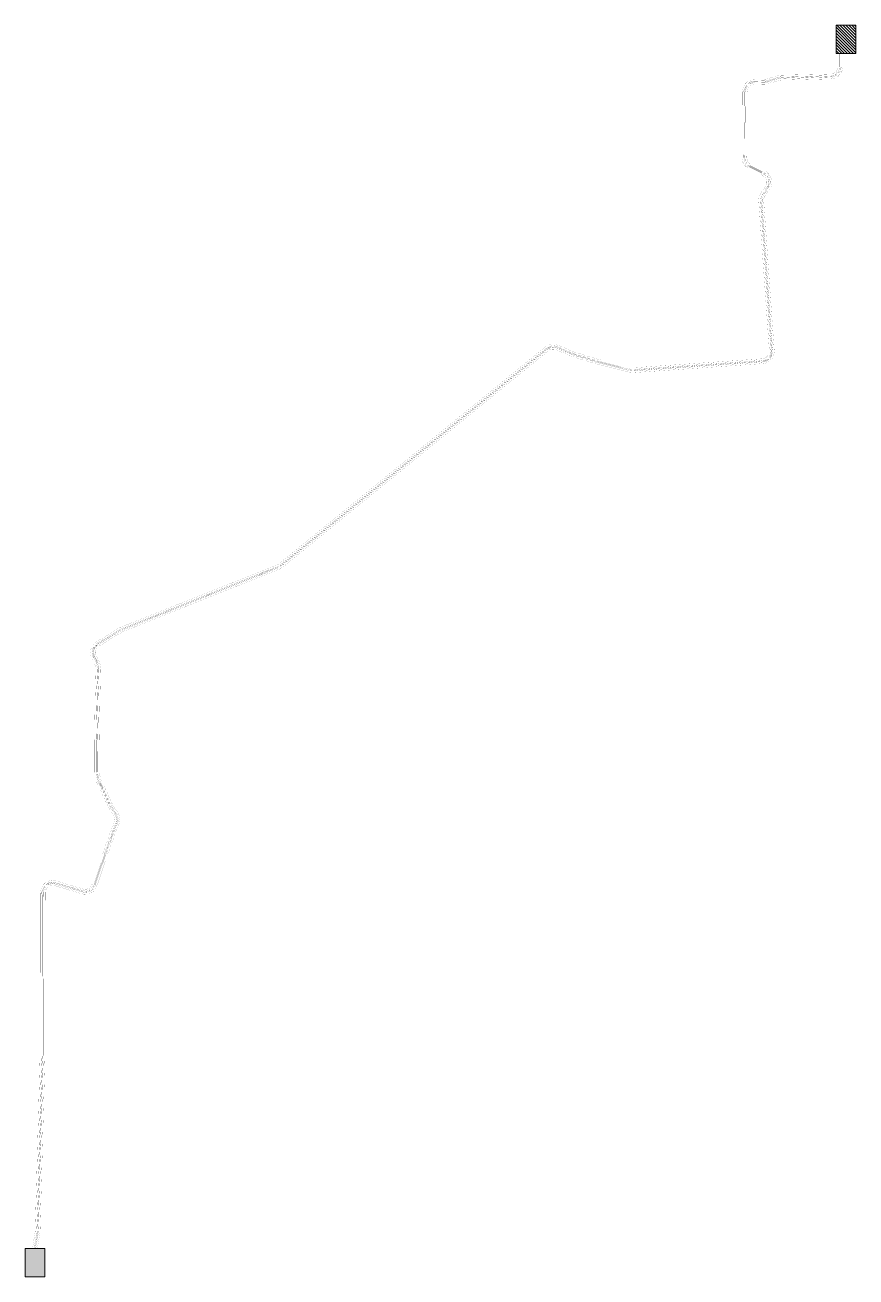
# Model space of a CAD drawing. Header units: millimetres. Extents: x 496107 to 497351, y 4738141 to 4740016.
import ezdxf

# ---------------------------------------------------------------- set-up
doc = ezdxf.new("R2010")
doc.units = ezdxf.units.MM
for name, color, linetype in [('.. SER TEMPORAL', 6, 'Continuous'), ('.. zanja', 250, 'Continuous'), ('..servidumbre permanente subt', 150, 'Continuous'), ('..ZIER-S25-SOTERRADO', 2, 'Continuous'), ('FV-CENTRO DE SECCIONAMIENTO', 2, 'Continuous')]:
    doc.layers.add(name, color=color, linetype=linetype)
doc.layers.add('FV-SUBESTACIÓN', color=82, linetype='Continuous', true_color=0x2dc00c)

msp = doc.modelspace()

# ---------------------------------------------------------------- hatches: boundary and pattern name
at = {"layer": 'FV-CENTRO DE SECCIONAMIENTO', "lineweight": 0}
h = msp.add_hatch(dxfattribs=at)
h.set_pattern_fill('ANSI31', color=256, scale=25, angle=-90)
h.set_pattern_definition([(315, (-1872675.3975, 4988720.8603), (2.2097086912, 2.2097086912), [])])
h.paths.add_polyline_path([(497345.7, 4740016.4), (497321.8, 4740016.4), (497321.8, 4739973.9), (497351.4, 4739973.9), (497351.4, 4740016.4)])
at = {"layer": 'FV-SUBESTACIÓN', "transparency": 33554610}
h = msp.add_hatch(color=256, dxfattribs=at)
h.dxf.hatch_style = 1
h.paths.add_polyline_path([(496112.6, 4738140.9), (496136.5, 4738140.9), (496136.5, 4738183.5), (496106.9, 4738183.5), (496106.9, 4738140.9)])

# ---------------------------------------------------------------- linework, layer by layer
at = {"layer": '.. SER TEMPORAL', "const_width": 0.1}
msp.add_lwpolyline([(497331.6, 4739973.9), (497324.2, 4739973.9), (497324.2, 4739953.9, -0.395346), (497313.2, 4739943), (497239.2, 4739941.3, 0.065293), (497234.4, 4739940.5), (497217.9, 4739935.7, -0.065854), (497215, 4739935.3), (497199.3, 4739934.9, 0.406851), (497181, 4739916.3), (497180.6, 4739818.1, 0.286185), (497191, 4739801.3), (497211.7, 4739791.1, -0.455471), (497216, 4739774.6), (497209, 4739764.4, 0.168879), (497205.8, 4739752.6), (497221.7, 4739528.6, -0.414793), (497211.2, 4739516.5), (497017.8, 4739503, -0.078768), (497014.3, 4739503.3), (496964.8, 4739515.7, -0.013921), (496964.2, 4739515.9), (496929.6, 4739526.6, -0.023799), (496928.6, 4739526.9), (496905, 4739536.8, 0.276551), (496886, 4739534.1), (496487.6, 4739209.6, -0.07613), (496484.7, 4739207.8), (496250.5, 4739114.4, 0.042272), (496247.7, 4739113), (496213.9, 4739092.4, 0.422316), (496208, 4739066.3), (496209.4, 4739064.1, -0.07059), (496210.8, 4739061.2), (496212.2, 4739056.4, -0.078867), (496212.7, 4739052.9), (496211.8, 4739007.9, 0.002082), (496211.8, 4739007.8), (496210.9, 4738939.8, 0.00164), (496210.9, 4738939.7), (496210.9, 4738899.1), (496211.1, 4738893.2), (496213.8, 4738882.4), (496218.8, 4738872.8), (496223, 4738863.6), (496231.3, 4738845.2), (496235.1, 4738839.3), (496240.7, 4738830.5), (496241.7, 4738824.7), (496236.7, 4738812.4), (496223, 4738774.8), (496208.4, 4738731), (496204.2, 4738723.7), (496200.1, 4738722), (496195.2, 4738721.7), (496169.7, 4738729.3), (496153.7, 4738734.2, 0.502614), (496129.6, 4738716.3), (496129.4, 4738472.3, -0.006772), (496129.4, 4738472), (496122.1, 4738209.1, -0.033712), (496121.9, 4738207.6), (496118.1, 4738184.1), (496125.3, 4738182.9), (496129.2, 4738206.4, 0.033712), (496129.4, 4738208.9), (496136.8, 4738471.8, 0.006772), (496136.8, 4738472.3), (496137, 4738716.3, -0.502614), (496151.6, 4738727.1), (496167.6, 4738722.3), (496194.3, 4738714.3), (496201.8, 4738714.7), (496209.4, 4738717.9), (496215.1, 4738728), (496230, 4738772.4), (496243.6, 4738809.8), (496249.3, 4738823.9), (496247.7, 4738833.2), (496241.3, 4738843.3), (496237.8, 4738848.7), (496229.7, 4738866.7), (496225.4, 4738876.1), (496220.8, 4738885), (496218.4, 4738894.3), (496218.2, 4738899.3), (496218.3, 4738939.6, -0.001372), (496218.3, 4738939.7), (496219.1, 4739007.7, -0.002082), (496219.1, 4739007.8), (496220, 4739052.8, 0.078867), (496219.2, 4739058.6), (496217.8, 4739063.3, 0.07059), (496215.6, 4739068.1), (496214.2, 4739070.3, -0.422316), (496217.8, 4739086.1), (496251.5, 4739106.7, -0.042272), (496253.2, 4739107.6), (496487.4, 4739201, 0.07613), (496492.3, 4739203.9), (496890.6, 4739528.4, -0.276551), (496902.1, 4739530), (496925.8, 4739520.2, 0.023799), (496927.5, 4739519.5), (496962, 4739508.8, 0.013921), (496963, 4739508.6), (497012.5, 4739496.2, 0.078768), (497018.3, 4739495.7), (497211.7, 4739509.2, 0.414793), (497229, 4739529.1), (497213.2, 4739753.1, -0.168879), (497215.1, 4739760.3), (497222.1, 4739770.4, 0.455471), (497214.9, 4739797.7), (497194.3, 4739807.9, -0.286185), (497188, 4739818.1), (497188.4, 4739916.3, -0.406851), (497199.5, 4739927.6), (497215.2, 4739927.9, 0.065854), (497220, 4739928.7), (497236.4, 4739933.5, -0.065293), (497239.3, 4739933.9), (497313.4, 4739935.7, 0.397978), (497331.6, 4739953.7)], format="xyb", close=True, dxfattribs=at)
at = {"layer": '.. zanja', "const_width": 0.1}
msp.add_lwpolyline([(497328.6, 4739973.9), (497328.6, 4739953.8, -0.39713), (497313.3, 4739938.7), (497239.3, 4739936.9, 0.065293), (497235.6, 4739936.3), (497219.2, 4739931.5, -0.065854), (497215.1, 4739930.9), (497199.4, 4739930.6, 0.406851), (497185.4, 4739916.3), (497185, 4739818.1, 0.286185), (497193, 4739805.2), (497213.6, 4739795, -0.455471), (497219.6, 4739772.1), (497212.6, 4739762, 0.168879), (497210.2, 4739752.9), (497226, 4739528.9, -0.414793), (497211.5, 4739512.2), (497018.1, 4739498.7, -0.078768), (497013.2, 4739499.1), (496963.7, 4739511.5, -0.013921), (496962.9, 4739511.7), (496928.3, 4739522.4, -0.023799), (496926.9, 4739522.9), (496903.3, 4739532.8, 0.276551), (496888.7, 4739530.7), (496490.4, 4739206.2, -0.07613), (496486.3, 4739203.8), (496252.1, 4739110.4, 0.042272), (496250, 4739109.3), (496216.2, 4739088.7, 0.422316), (496211.7, 4739068.6), (496213.1, 4739066.5, -0.07059), (496214.9, 4739062.5), (496216.4, 4739057.7, -0.078867), (496217, 4739052.8), (496216.1, 4739007.8, 0.002082), (496216.1, 4739007.7), (496215.3, 4738939.7, 0.001506), (496215.3, 4738939.7), (496215.2, 4738899.2), (496215.4, 4738893.9), (496217.9, 4738884), (496222.7, 4738874.7), (496226.9, 4738865.4), (496235.2, 4738847.3), (496238.7, 4738841.7), (496244.9, 4738832.1), (496246.2, 4738824.2), (496240.8, 4738810.9), (496227.1, 4738773.3), (496212.4, 4738729.2), (496207.3, 4738720.3), (496201.1, 4738717.7), (496194.7, 4738717.4), (496168.5, 4738725.2), (496152.4, 4738730, 0.502614), (496134, 4738716.3), (496133.8, 4738472.3, -0.006772), (496133.8, 4738471.9), (496126.4, 4738209, -0.033712), (496126.2, 4738206.9), (496122.4, 4738183.4), (496121, 4738183.6), (496124.9, 4738207.1, 0.033712), (496125.1, 4738209.1), (496132.4, 4738471.9, 0.006772), (496132.4, 4738472.3), (496132.6, 4738716.3, -0.502614), (496152.8, 4738731.3), (496168.8, 4738726.5), (496194.8, 4738718.7), (496200.8, 4738719), (496206.3, 4738721.4), (496211.2, 4738729.8), (496225.9, 4738773.8), (496239.5, 4738811.4), (496244.8, 4738824.3), (496243.6, 4738831.6), (496237.6, 4738841), (496234, 4738846.6), (496225.7, 4738864.9), (496221.5, 4738874.2), (496216.7, 4738883.5), (496214.1, 4738893.7), (496213.9, 4738899.2), (496213.9, 4738939.7, -0.001554), (496213.9, 4738939.8), (496214.8, 4739007.7, -0.002082), (496214.8, 4739007.9), (496215.7, 4739052.9, 0.078867), (496215.1, 4739057.3), (496213.6, 4739062.1, 0.07059), (496211.9, 4739065.7), (496210.5, 4739067.9, -0.422316), (496215.5, 4739089.8), (496249.3, 4739110.4, -0.042272), (496251.6, 4739111.6), (496485.8, 4739205, 0.07613), (496489.5, 4739207.2), (496887.9, 4739531.7, -0.276551), (496903.8, 4739534), (496927.5, 4739524.2, 0.023799), (496928.7, 4739523.7), (496963.3, 4739513, 0.013921), (496964, 4739512.8), (497013.6, 4739500.4, 0.078768), (497018, 4739500), (497211.4, 4739513.5, 0.414793), (497224.7, 4739528.8), (497208.8, 4739752.8, -0.168879), (497211.5, 4739762.7), (497218.5, 4739772.9, 0.455471), (497213, 4739793.8), (497192.4, 4739804, -0.286185), (497183.6, 4739818.1), (497184, 4739916.3, -0.406851), (497199.4, 4739931.9), (497215.1, 4739932.3, 0.065854), (497218.8, 4739932.8), (497235.2, 4739937.6, -0.065293), (497239.2, 4739938.3), (497313.3, 4739940, 0.396664), (497327.2, 4739953.8), (497327.2, 4739973.9)], format="xyb", close=True, dxfattribs=at)
at = {"layer": '..servidumbre permanente subt', "const_width": 0.1}
msp.add_lwpolyline([(497326.6, 4739973.9), (497329.3, 4739973.9), (497329.3, 4739953.8, -0.397341), (497313.3, 4739938), (497239.3, 4739936.2, 0.065293), (497235.8, 4739935.7), (497219.3, 4739930.9, -0.065854), (497215.1, 4739930.2), (497199.4, 4739929.9, 0.406851), (497186.1, 4739916.3), (497185.7, 4739818.1, 0.286185), (497193.3, 4739805.8), (497213.9, 4739795.6, -0.455471), (497220.1, 4739771.7), (497213.2, 4739761.6, 0.168879), (497210.9, 4739752.9), (497226.7, 4739529, -0.414793), (497211.5, 4739511.5), (497018.2, 4739498, -0.078768), (497013.1, 4739498.4), (496963.5, 4739510.8, -0.013921), (496962.7, 4739511.1), (496928.1, 4739521.8, -0.023799), (496926.7, 4739522.3), (496903, 4739532.2, 0.276551), (496889.2, 4739530.2), (496490.8, 4739205.7, -0.07613), (496486.5, 4739203.2), (496252.4, 4739109.7, 0.042272), (496250.3, 4739108.7), (496216.6, 4739088.1, 0.422316), (496212.2, 4739069), (496213.6, 4739066.8, -0.07059), (496215.6, 4739062.7), (496217, 4739057.9, -0.078867), (496217.7, 4739052.8), (496216.8, 4739007.8, 0.002082), (496216.8, 4739007.7), (496216, 4738939.7, 0.00148), (496216, 4738939.7), (496215.9, 4738899.2), (496216.1, 4738894), (496218.6, 4738884.2), (496223.3, 4738875), (496227.5, 4738865.7), (496235.8, 4738847.6), (496239.3, 4738842.1), (496245.5, 4738832.3), (496246.9, 4738824.1), (496241.4, 4738810.6), (496227.8, 4738773.1), (496213, 4738728.9), (496207.7, 4738719.8), (496201.2, 4738717), (496194.6, 4738716.7), (496168.3, 4738724.5), (496152.2, 4738729.3, 0.502614), (496134.7, 4738716.3), (496134.5, 4738472.3, -0.006772), (496134.4, 4738471.9), (496127.1, 4738209, -0.033712), (496126.9, 4738206.8), (496123, 4738183.3), (496120.4, 4738183.7), (496124.2, 4738207.2, 0.033712), (496124.4, 4738209.1), (496131.7, 4738471.9, 0.006772), (496131.8, 4738472.3), (496132, 4738716.3, -0.502614), (496153, 4738731.9), (496169, 4738727.1), (496194.9, 4738719.4), (496200.6, 4738719.7), (496205.8, 4738721.9), (496210.5, 4738730), (496225.2, 4738774), (496238.9, 4738811.6), (496244.1, 4738824.4), (496242.9, 4738831.3), (496237, 4738840.6), (496233.4, 4738846.3), (496225.1, 4738864.6), (496220.9, 4738873.9), (496216, 4738883.3), (496213.4, 4738893.6), (496213.2, 4738899.2), (496213.3, 4738939.7, -0.001575), (496213.3, 4738939.8), (496214.1, 4739007.8, -0.002082), (496214.1, 4739007.9), (496215, 4739052.9, 0.078867), (496214.4, 4739057.1), (496213, 4739061.9, 0.07059), (496211.4, 4739065.4), (496210, 4739067.5, -0.422316), (496215.1, 4739090.4), (496248.9, 4739111, -0.042272), (496251.4, 4739112.2), (496485.5, 4739205.7, 0.07613), (496489.1, 4739207.8), (496887.4, 4739532.3, -0.276551), (496904.1, 4739534.7), (496927.7, 4739524.8, 0.023799), (496928.9, 4739524.3), (496963.5, 4739513.6, 0.013921), (496964.2, 4739513.4), (497013.7, 4739501.1, 0.078768), (497018, 4739500.7), (497211.3, 4739514.2, 0.414793), (497224, 4739528.8), (497208.2, 4739752.7, -0.168879), (497211, 4739763.1), (497217.9, 4739773.3, 0.455471), (497212.7, 4739793.2), (497192.1, 4739803.4, -0.286185), (497183, 4739818.1), (497183.4, 4739916.3, -0.406851), (497199.4, 4739932.6), (497215, 4739932.9, 0.065854), (497218.6, 4739933.5), (497235, 4739938.3, -0.065293), (497239.2, 4739938.9), (497313.3, 4739940.7, 0.396406), (497326.6, 4739953.8)], format="xyb", close=True, dxfattribs=at)
at = {"layer": '..ZIER-S25-SOTERRADO', "color": 1, "const_width": 0.1}
msp.add_lwpolyline([(497327.9, 4739973.9), (497327.9, 4739953.8, -0.396905), (497313.3, 4739939.3), (497239.3, 4739937.6, 0.065293), (497235.4, 4739937), (497219, 4739932.2, -0.065854), (497215.1, 4739931.6), (497199.4, 4739931.3, 0.406851), (497184.7, 4739916.3), (497184.3, 4739818.1, 0.286185), (497192.7, 4739804.6), (497213.3, 4739794.4, -0.455471), (497219, 4739772.5), (497212.1, 4739762.3, 0.168879), (497209.5, 4739752.8), (497225.4, 4739528.9, -0.414793), (497211.4, 4739512.8), (497018.1, 4739499.3, -0.078768), (497013.4, 4739499.8), (496963.9, 4739512.1, -0.013921), (496963.1, 4739512.4), (496928.5, 4739523.1, -0.023799), (496927.2, 4739523.5), (496903.6, 4739533.4, 0.276551), (496888.3, 4739531.2), (496489.9, 4739206.7, -0.07613), (496486, 4739204.4), (496251.9, 4739111, 0.042272), (496249.6, 4739109.9), (496215.8, 4739089.2, 0.422316), (496211.1, 4739068.3), (496212.5, 4739066.1, -0.07059), (496214.3, 4739062.3), (496215.7, 4739057.5, -0.078867), (496216.4, 4739052.8), (496215.4, 4739007.9, 0.002082), (496215.4, 4739007.7), (496214.6, 4738939.7, 0.001531), (496214.6, 4738939.7), (496214.5, 4738899.2), (496214.8, 4738893.8), (496217.3, 4738883.7), (496222.1, 4738874.4), (496226.3, 4738865.2), (496234.6, 4738846.9), (496238.2, 4738841.3), (496244.2, 4738831.8), (496245.5, 4738824.3), (496240.2, 4738811.1), (496226.5, 4738773.6), (496211.8, 4738729.5), (496206.8, 4738720.8), (496200.9, 4738718.3), (496194.8, 4738718), (496168.6, 4738725.8), (496152.6, 4738730.6, 0.502614), (496133.3, 4738716.3), (496133.1, 4738472.3, -0.006772), (496133.1, 4738471.9), (496125.8, 4738209, -0.033712), (496125.6, 4738207), (496121.7, 4738183.5)], format="xyb", dxfattribs=at)
at = {"layer": 'FV-CENTRO DE SECCIONAMIENTO', "lineweight": 0}
msp.add_lwpolyline([(497345.7, 4740016.4), (497321.8, 4740016.4), (497321.8, 4739973.9), (497351.4, 4739973.9), (497351.4, 4740016.4), (497345.7, 4740016.4)], dxfattribs=at)
at = {"layer": 'FV-SUBESTACIÓN', "lineweight": 0}
msp.add_lwpolyline([(496112.6, 4738140.9), (496136.5, 4738140.9), (496136.5, 4738183.5), (496106.9, 4738183.5), (496106.9, 4738140.9), (496112.6, 4738140.9)], dxfattribs=at)

doc.saveas('drawing.dxf')
